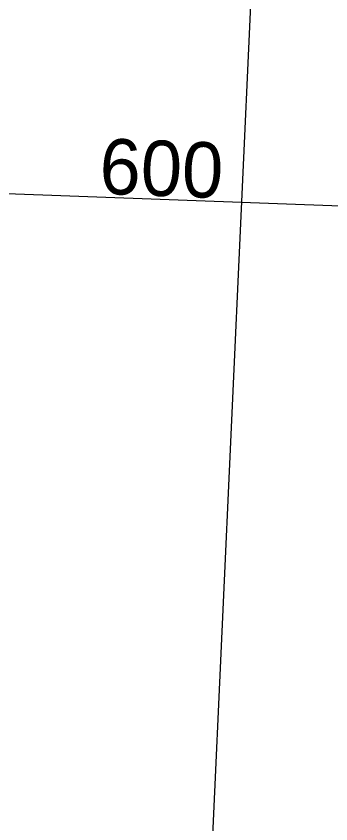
# Model space of a CAD drawing. Header units: centimetres. Extents: x 63871 to 181827, y -95930 to 42199.
# Drawn here: x 177533 to 177931, y 34560 to 35581 of the extents above; entities that cross this region are included whole.
import ezdxf

# ---------------------------------------------------------------- set-up
doc = ezdxf.new("R2010")
doc.units = ezdxf.units.CM
doc.layers.add('ARA SINIRLAR', color=225, linetype='Continuous', lineweight=15)
doc.layers.add('OLUK', color=222, linetype='Continuous', lineweight=15)
doc.layers.add('Dıış Ölçü', color=140, linetype='Continuous')
doc.styles.add('RomanS', font='')
doc.styles.get('RomanS').set_extended_font_data('Stylus BT')
doc.dimstyles.new('BÖYÜK', dxfattribs={"dimtxt": 70, "dimasz": 5, "dimexe": 5, "dimexo": 5, "dimgap": 2, "dimtad": 3, "dimdec": 0, "dimzin": 0, "dimdsep": 46, "dimtxsty": 'RomanS', "dimblk": 'DOT', "dimcen": 5, "dimadec": 0, "dimazin": 0, "dimtfac": 1, "dimtdec": 0, "dimtix": 1, "dimtofl": 0, "dimtmove": 1, "dimatfit": 0, "dimldrblk": 'DOT', "dimfxl": 10, "dimfxlon": 1, "dimtolj": 1, "dimtzin": 0, "dimarcsym": 0})

# ---------------------------------------------------------------- blocks, each defined once
blk = doc.blocks.new('_Dot')
at = {"color": 0, "linetype": 'ByBlock', "lineweight": -2}
blk.add_line((-0.5, 0), (-1, 0), dxfattribs=at)
at = {"color": 0, "linetype": 'ByBlock', "const_width": 0.5}
blk.add_lwpolyline([(-0.25, 0, 1), (0.25, 0, 1)], format="xyb", close=True, dxfattribs=at)
blk = doc.blocks.new('*D373')
at = {"layer": 'Defpoints', "color": 0, "transparency": 16777216}
for p in [(-535.9, 20430.3), (63.6, 20408), (63.6, 20408)]:
    blk.add_point(p, dxfattribs=at)
at = {"layer": 'Dıış Ölçü', "color": 0, "lineweight": -2, "transparency": 16777216}
for p, q in [((-535.9, 20430.3), (-535.7, 20435.3)), ((-530.9, 20430.1), (58.6, 20408.2)), ((63.6, 20408), (63.8, 20413))]:
    blk.add_line(p, q, dxfattribs=at)
at = {"layer": 'Dıış Ölçü', "color": 0, "lineweight": -2, "transparency": 16777216, "xscale": 5, "yscale": 5, "zscale": 5}
for p, rotation in [((-535.9, 20430.3), 177.8731903117576), ((63.6, 20408), 357.8731903117576)]:
    blk.add_blockref('_Dot', p, dxfattribs=dict(at, rotation=rotation))
at = {"layer": 'Dıış Ölçü', "color": 0, "transparency": 16777216, "insert": (-234.7, 20457.7), "char_height": 70, "attachment_point": 5, "rotation": 357.8732, "style": 'RomanS'}
blk.add_mtext('\\A1;600', dxfattribs=at)
blk = doc.blocks.new('VAZİYET PLANI')
at = {"layer": 'ARA SINIRLAR'}
blk.add_line((-28, 22723.8), (-647.4, 9199), dxfattribs=at)
at = {"layer": 'Dıış Ölçü'}
dim = blk.add_aligned_dim(p1=(-535.9, 20430.3), p2=(63.6, 20408), distance=0, dimstyle='BÖYÜK', dxfattribs=at)
dim.commit()
dim.dimension.update_dxf_attribs({"geometry": '*D373', "text_midpoint": (-234.7, 20457.7)})

msp = doc.modelspace()

# ---------------------------------------------------------------- block references
at = {"layer": 'OLUK'}
msp.add_blockref('VAZİYET PLANI', (177951.9, 14930.1), dxfattribs=at)

doc.saveas('drawing.dxf')
